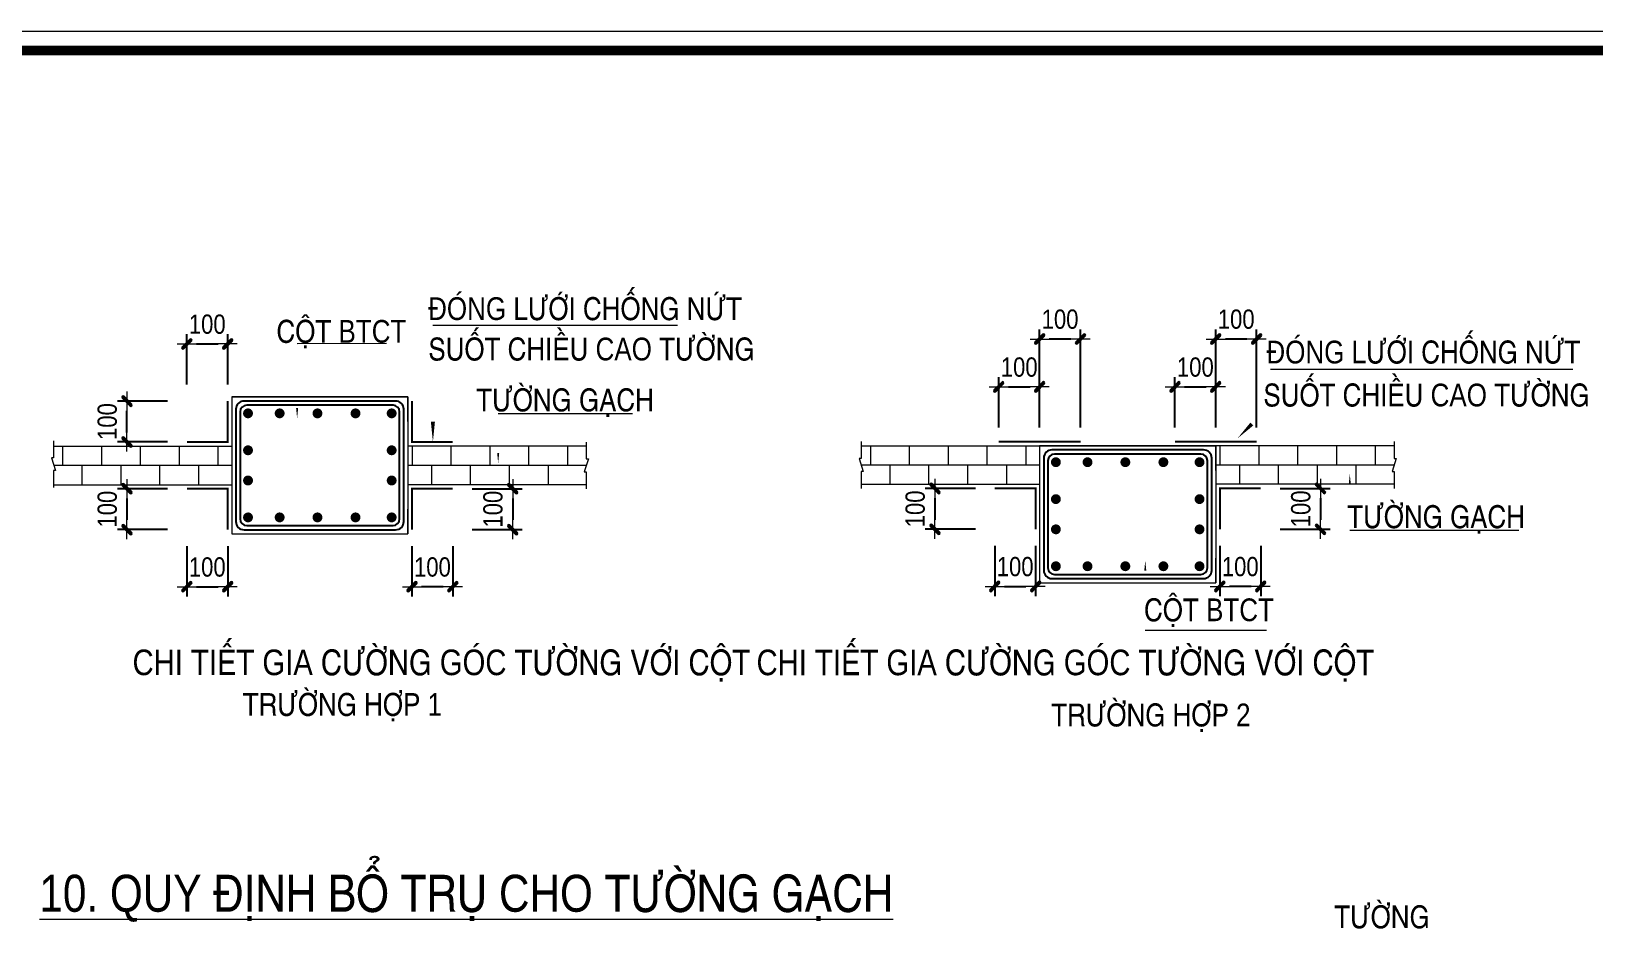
# Model space of a CAD drawing. Header units: millimetres. Extents: x -88960 to 836140, y 175458 to 320791.
# Drawn here: x 12290 to 28507, y 224016 to 233358 of the extents above; entities that cross this region are included whole.
import ezdxf
from ezdxf.enums import TextEntityAlignment as Align

# ---------------------------------------------------------------- set-up
doc = ezdxf.new("R2010")
doc.units = ezdxf.units.MM
doc.header["$LTSCALE"] = 1000
doc.layers.get('0').update_dxf_attribs({"linetype": 'CONTINUOUS'})
doc.layers.get('DEFPOINTS').update_dxf_attribs({"linetype": 'CONTINUOUS'})
for name, color, linetype, lineweight in [('Ap0314_Kh', 253, 'CONTINUOUS', 15), ('CDAI', 6, 'CONTINUOUS', 25), ('CHUNHO', 1, 'CONTINUOUS', 13), ('CHUTO', 51, 'CONTINUOUS', 15), ('CTHEP', 4, 'CONTINUOUS', 50), ('DBAO', 2, 'CONTINUOUS', 13), ('DGIONG', 4, 'CONTINUOUS', 13), ('HATCH', 253, 'CONTINUOUS', 5), ('KTH', 154, 'CONTINUOUS', 15), ('STICK', 1, 'CONTINUOUS', 9), ('TEXT', 1, 'CONTINUOUS', 15)]:
    doc.layers.add(name, color=color, linetype=linetype, lineweight=lineweight)
doc.styles.add('Star-HelCon', font='VHELVCN_0.TTF')
doc.styles.add('TTP-HelCon', font='VHELVCN_0.TTF')
doc.dimstyles.new('Star-100', dxfattribs={"dimscale": 100, "dimtxt": 2, "dimasz": 1, "dimexe": 1, "dimexo": 0.0625, "dimgap": 0.09, "dimtad": 0, "dimtoh": 1, "dimdec": 4, "dimrnd": 1, "dimdsep": 46, "dimtxsty": 'Star-HelCon', "dimblk": 'Stick', "dimcen": 0.09, "dimdle": 1.5, "dimclrd": 256, "dimclre": 256, "dimclrt": 7, "dimadec": 0, "dimazin": 0, "dimtfac": 1, "dimtdec": 4, "dimtix": 1, "dimtmove": 0, "dimatfit": 3, "dimfxl": 0.18, "dimtvp": 1, "dimtolj": 1, "dimtzin": 0, "dimarcsym": 2})

# ---------------------------------------------------------------- blocks, each defined once
blk = doc.blocks.new('Stick')
at = {"layer": 'STICK'}
h = blk.add_hatch(color=256, dxfattribs=at)
edge = h.paths.add_edge_path()
edge.add_line((0.3, 0.5), (-0.5, -0.3))
edge.add_arc((-0.4, -0.4), 0.141, 135, 315)
edge.add_line((-0.3, -0.5), (0.5, 0.3))
edge.add_arc((0.4, 0.4), 0.141, 315, 495)
blk.add_line((1, 0), (-1, 0), dxfattribs=at)
blk.add_lwpolyline([(0.3, 0.5), (-0.5, -0.3, 1), (-0.3, -0.5), (0.5, 0.3, 1), (0.3, 0.5, 1)], format="xyb", dxfattribs=at)
blk = doc.blocks.new('*D781')
at = {"layer": 'DEFPOINTS', "color": 0, "transparency": 16777216}
for p in [(16242, 228021), (16666, 228021), (16242, 227595)]:
    blk.add_point(p, dxfattribs=at)
at = {"layer": 'KTH', "lineweight": -2, "transparency": 16777216}
for p, q in [((16242, 228015), (16242, 227495)), ((16666, 228015), (16666, 227495)), ((16566, 227595), (16342, 227595))]:
    blk.add_line(p, q, dxfattribs=at)
at = {"layer": 'KTH', "lineweight": -2, "transparency": 16777216, "xscale": 100, "yscale": 100, "zscale": 100, "rotation": 180}
blk.add_blockref('Stick', (16242, 227595), dxfattribs=at)
at = {"layer": 'KTH', "lineweight": -2, "transparency": 16777216, "xscale": 100, "yscale": 100, "zscale": 100}
blk.add_blockref('Stick', (16666, 227595), dxfattribs=at)
at = {"layer": 'KTH', "color": 7, "transparency": 16777216, "insert": (16454, 227799), "char_height": 200, "attachment_point": 5, "style": 'Star-HelCon'}
blk.add_mtext('\\A1;100', dxfattribs=at)
blk = doc.blocks.new('*D782')
at = {"layer": 'DEFPOINTS', "color": 0, "transparency": 16777216}
for p in [(16861, 228612), (16861, 228188), (17287, 228188)]:
    blk.add_point(p, dxfattribs=at)
at = {"layer": 'KTH', "lineweight": -2, "transparency": 16777216}
for p, q in [((16867, 228612), (17387, 228612)), ((17287, 228512), (17287, 228288)), ((16867, 228188), (17387, 228188))]:
    blk.add_line(p, q, dxfattribs=at)
at = {"layer": 'KTH', "lineweight": -2, "transparency": 16777216, "xscale": 100, "yscale": 100, "zscale": 100}
for p, rotation in [((17287, 228612), 90), ((17287, 228188), 270)]:
    blk.add_blockref('Stick', p, dxfattribs=dict(at, rotation=rotation))
at = {"layer": 'KTH', "color": 7, "transparency": 16777216, "insert": (17083, 228400), "char_height": 200, "attachment_point": 5, "rotation": 90, "style": 'Star-HelCon'}
blk.add_mtext('\\A1;100', dxfattribs=at)
blk = doc.blocks.new('*D783')
at = {"layer": 'DEFPOINTS', "color": 0, "transparency": 16777216}
for p in [(13905, 228021), (14329, 228021), (14329, 227595)]:
    blk.add_point(p, dxfattribs=at)
at = {"layer": 'KTH', "lineweight": -2, "transparency": 16777216}
for p, q in [((13905, 228015), (13905, 227495)), ((14329, 228015), (14329, 227495)), ((14005, 227595), (14229, 227595))]:
    blk.add_line(p, q, dxfattribs=at)
at = {"layer": 'KTH', "lineweight": -2, "transparency": 16777216, "xscale": 100, "yscale": 100, "zscale": 100, "rotation": 180}
blk.add_blockref('Stick', (13905, 227595), dxfattribs=at)
at = {"layer": 'KTH', "lineweight": -2, "transparency": 16777216, "xscale": 100, "yscale": 100, "zscale": 100}
blk.add_blockref('Stick', (14329, 227595), dxfattribs=at)
at = {"layer": 'KTH', "color": 7, "transparency": 16777216, "insert": (14117, 227799), "char_height": 200, "attachment_point": 5, "style": 'Star-HelCon'}
blk.add_mtext('\\A1;100', dxfattribs=at)
blk = doc.blocks.new('*D784')
at = {"layer": 'DEFPOINTS', "color": 0, "transparency": 16777216}
for p in [(13711, 228612), (13284, 228188), (13711, 228188)]:
    blk.add_point(p, dxfattribs=at)
at = {"layer": 'KTH', "lineweight": -2, "transparency": 16777216}
for p, q in [((13704, 228612), (13184, 228612)), ((13284, 228512), (13284, 228288)), ((13704, 228188), (13184, 228188))]:
    blk.add_line(p, q, dxfattribs=at)
at = {"layer": 'KTH', "lineweight": -2, "transparency": 16777216, "xscale": 100, "yscale": 100, "zscale": 100}
for p, rotation in [((13284, 228612), 90), ((13284, 228188), 270)]:
    blk.add_blockref('Stick', p, dxfattribs=dict(at, rotation=rotation))
at = {"layer": 'KTH', "color": 7, "transparency": 16777216, "insert": (13080, 228400), "char_height": 200, "attachment_point": 5, "rotation": 90, "style": 'Star-HelCon'}
blk.add_mtext('\\A1;100', dxfattribs=at)
blk = doc.blocks.new('*D785')
at = {"layer": 'DEFPOINTS', "color": 0, "transparency": 16777216}
for p in [(14329, 230114), (13905, 229688), (14329, 229688)]:
    blk.add_point(p, dxfattribs=at)
at = {"layer": 'KTH', "lineweight": -2, "transparency": 16777216}
for p, q in [((13905, 229694), (13905, 230214)), ((14005, 230114), (14229, 230114)), ((14329, 229694), (14329, 230214))]:
    blk.add_line(p, q, dxfattribs=at)
at = {"layer": 'KTH', "lineweight": -2, "transparency": 16777216, "xscale": 100, "yscale": 100, "zscale": 100, "rotation": 180}
blk.add_blockref('Stick', (13905, 230114), dxfattribs=at)
at = {"layer": 'KTH', "lineweight": -2, "transparency": 16777216, "xscale": 100, "yscale": 100, "zscale": 100}
blk.add_blockref('Stick', (14329, 230114), dxfattribs=at)
at = {"layer": 'KTH', "color": 7, "transparency": 16777216, "insert": (14117, 230318), "char_height": 200, "attachment_point": 5, "style": 'Star-HelCon'}
blk.add_mtext('\\A1;100', dxfattribs=at)
blk = doc.blocks.new('*D786')
at = {"layer": 'DEFPOINTS', "color": 0, "transparency": 16777216}
for p in [(13284, 229521), (13711, 229521), (13711, 229097)]:
    blk.add_point(p, dxfattribs=at)
at = {"layer": 'KTH', "lineweight": -2, "transparency": 16777216}
for p, q in [((13704, 229521), (13184, 229521)), ((13284, 229197), (13284, 229421)), ((13704, 229097), (13184, 229097))]:
    blk.add_line(p, q, dxfattribs=at)
at = {"layer": 'KTH', "lineweight": -2, "transparency": 16777216, "xscale": 100, "yscale": 100, "zscale": 100}
for p, rotation in [((13284, 229521), 90), ((13284, 229097), 270)]:
    blk.add_blockref('Stick', p, dxfattribs=dict(at, rotation=rotation))
at = {"layer": 'KTH', "color": 7, "transparency": 16777216, "insert": (13080, 229309), "char_height": 200, "attachment_point": 5, "rotation": 90, "style": 'Star-HelCon'}
blk.add_mtext('\\A1;100', dxfattribs=at)
blk = doc.blocks.new('*D787')
at = {"layer": 'DEFPOINTS', "color": 0, "transparency": 16777216}
for p in [(24584, 230165), (24584, 229243), (25008, 229243)]:
    blk.add_point(p, dxfattribs=at)
at = {"layer": 'KTH', "lineweight": -2, "transparency": 16777216}
for p, q in [((24584, 229249), (24584, 230265)), ((24908, 230165), (24684, 230165)), ((25008, 229249), (25008, 230265))]:
    blk.add_line(p, q, dxfattribs=at)
at = {"layer": 'KTH', "lineweight": -2, "transparency": 16777216, "xscale": 100, "yscale": 100, "zscale": 100, "rotation": 180}
blk.add_blockref('Stick', (24584, 230165), dxfattribs=at)
at = {"layer": 'KTH', "lineweight": -2, "transparency": 16777216, "xscale": 100, "yscale": 100, "zscale": 100}
blk.add_blockref('Stick', (25008, 230165), dxfattribs=at)
at = {"layer": 'KTH', "color": 7, "transparency": 16777216, "insert": (24796, 230370), "char_height": 200, "attachment_point": 5, "style": 'Star-HelCon'}
blk.add_mtext('\\A1;100', dxfattribs=at)
blk = doc.blocks.new('*D788')
at = {"layer": 'DEFPOINTS', "color": 0, "transparency": 16777216}
for p in [(24584, 229669), (24160, 229243), (24584, 229243)]:
    blk.add_point(p, dxfattribs=at)
at = {"layer": 'KTH', "lineweight": -2, "transparency": 16777216}
for p, q in [((24160, 229249), (24160, 229769)), ((24260, 229669), (24484, 229669)), ((24584, 229249), (24584, 229769))]:
    blk.add_line(p, q, dxfattribs=at)
at = {"layer": 'KTH', "lineweight": -2, "transparency": 16777216, "xscale": 100, "yscale": 100, "zscale": 100, "rotation": 180}
blk.add_blockref('Stick', (24160, 229669), dxfattribs=at)
at = {"layer": 'KTH', "lineweight": -2, "transparency": 16777216, "xscale": 100, "yscale": 100, "zscale": 100}
blk.add_blockref('Stick', (24584, 229669), dxfattribs=at)
at = {"layer": 'KTH', "color": 7, "transparency": 16777216, "insert": (24372, 229873), "char_height": 200, "attachment_point": 5, "style": 'Star-HelCon'}
blk.add_mtext('\\A1;100', dxfattribs=at)
blk = doc.blocks.new('*D789')
at = {"layer": 'DEFPOINTS', "color": 0, "transparency": 16777216}
for p in [(22756, 230165), (22756, 229243), (23180, 229243)]:
    blk.add_point(p, dxfattribs=at)
at = {"layer": 'KTH', "lineweight": -2, "transparency": 16777216}
for p, q in [((22756, 229249), (22756, 230265)), ((23080, 230165), (22856, 230165)), ((23180, 229249), (23180, 230265))]:
    blk.add_line(p, q, dxfattribs=at)
at = {"layer": 'KTH', "lineweight": -2, "transparency": 16777216, "xscale": 100, "yscale": 100, "zscale": 100, "rotation": 180}
blk.add_blockref('Stick', (22756, 230165), dxfattribs=at)
at = {"layer": 'KTH', "lineweight": -2, "transparency": 16777216, "xscale": 100, "yscale": 100, "zscale": 100}
blk.add_blockref('Stick', (23180, 230165), dxfattribs=at)
at = {"layer": 'KTH', "color": 7, "transparency": 16777216, "insert": (22968, 230370), "char_height": 200, "attachment_point": 5, "style": 'Star-HelCon'}
blk.add_mtext('\\A1;100', dxfattribs=at)
blk = doc.blocks.new('*D790')
at = {"layer": 'DEFPOINTS', "color": 0, "transparency": 16777216}
for p in [(22756, 229669), (22332, 229243), (22756, 229243)]:
    blk.add_point(p, dxfattribs=at)
at = {"layer": 'KTH', "lineweight": -2, "transparency": 16777216}
for p, q in [((22332, 229249), (22332, 229769)), ((22432, 229669), (22656, 229669)), ((22756, 229249), (22756, 229769))]:
    blk.add_line(p, q, dxfattribs=at)
at = {"layer": 'KTH', "lineweight": -2, "transparency": 16777216, "xscale": 100, "yscale": 100, "zscale": 100, "rotation": 180}
blk.add_blockref('Stick', (22332, 229669), dxfattribs=at)
at = {"layer": 'KTH', "lineweight": -2, "transparency": 16777216, "xscale": 100, "yscale": 100, "zscale": 100}
blk.add_blockref('Stick', (22756, 229669), dxfattribs=at)
at = {"layer": 'KTH', "color": 7, "transparency": 16777216, "insert": (22544, 229873), "char_height": 200, "attachment_point": 5, "style": 'Star-HelCon'}
blk.add_mtext('\\A1;100', dxfattribs=at)
blk = doc.blocks.new('*D791')
at = {"layer": 'DEFPOINTS', "color": 0, "transparency": 16777216}
for p in [(24626, 228025), (25050, 228025), (24626, 227598)]:
    blk.add_point(p, dxfattribs=at)
at = {"layer": 'KTH', "lineweight": -2, "transparency": 16777216}
for p, q in [((24626, 228018), (24626, 227498)), ((25050, 228018), (25050, 227498)), ((24950, 227598), (24726, 227598))]:
    blk.add_line(p, q, dxfattribs=at)
at = {"layer": 'KTH', "lineweight": -2, "transparency": 16777216, "xscale": 100, "yscale": 100, "zscale": 100, "rotation": 180}
blk.add_blockref('Stick', (24626, 227598), dxfattribs=at)
at = {"layer": 'KTH', "lineweight": -2, "transparency": 16777216, "xscale": 100, "yscale": 100, "zscale": 100}
blk.add_blockref('Stick', (25050, 227598), dxfattribs=at)
at = {"layer": 'KTH', "color": 7, "transparency": 16777216, "insert": (24838, 227803), "char_height": 200, "attachment_point": 5, "style": 'Star-HelCon'}
blk.add_mtext('\\A1;100', dxfattribs=at)
blk = doc.blocks.new('*D792')
at = {"layer": 'DEFPOINTS', "color": 0, "transparency": 16777216}
for p in [(25245, 228615), (25245, 228191), (25671, 228191)]:
    blk.add_point(p, dxfattribs=at)
at = {"layer": 'KTH', "lineweight": -2, "transparency": 16777216}
for p, q in [((25251, 228615), (25771, 228615)), ((25671, 228515), (25671, 228291)), ((25251, 228191), (25771, 228191))]:
    blk.add_line(p, q, dxfattribs=at)
at = {"layer": 'KTH', "lineweight": -2, "transparency": 16777216, "xscale": 100, "yscale": 100, "zscale": 100}
for p, rotation in [((25671, 228615), 90), ((25671, 228191), 270)]:
    blk.add_blockref('Stick', p, dxfattribs=dict(at, rotation=rotation))
at = {"layer": 'KTH', "color": 7, "transparency": 16777216, "insert": (25467, 228403), "char_height": 200, "attachment_point": 5, "rotation": 90, "style": 'Star-HelCon'}
blk.add_mtext('\\A1;100', dxfattribs=at)
blk = doc.blocks.new('*D793')
at = {"layer": 'DEFPOINTS', "color": 0, "transparency": 16777216}
for p in [(22290, 228025), (22714, 228025), (22714, 227598)]:
    blk.add_point(p, dxfattribs=at)
at = {"layer": 'KTH', "lineweight": -2, "transparency": 16777216}
for p, q in [((22290, 228018), (22290, 227498)), ((22714, 228018), (22714, 227498)), ((22390, 227598), (22614, 227598))]:
    blk.add_line(p, q, dxfattribs=at)
at = {"layer": 'KTH', "lineweight": -2, "transparency": 16777216, "xscale": 100, "yscale": 100, "zscale": 100, "rotation": 180}
blk.add_blockref('Stick', (22290, 227598), dxfattribs=at)
at = {"layer": 'KTH', "lineweight": -2, "transparency": 16777216, "xscale": 100, "yscale": 100, "zscale": 100}
blk.add_blockref('Stick', (22714, 227598), dxfattribs=at)
at = {"layer": 'KTH', "color": 7, "transparency": 16777216, "insert": (22502, 227803), "char_height": 200, "attachment_point": 5, "style": 'Star-HelCon'}
blk.add_mtext('\\A1;100', dxfattribs=at)
blk = doc.blocks.new('*D794')
at = {"layer": 'DEFPOINTS', "color": 0, "transparency": 16777216}
for p in [(22095, 228615), (21669, 228191), (22095, 228191)]:
    blk.add_point(p, dxfattribs=at)
at = {"layer": 'KTH', "lineweight": -2, "transparency": 16777216}
for p, q in [((22089, 228615), (21569, 228615)), ((21669, 228515), (21669, 228291)), ((22089, 228191), (21569, 228191))]:
    blk.add_line(p, q, dxfattribs=at)
at = {"layer": 'KTH', "lineweight": -2, "transparency": 16777216, "xscale": 100, "yscale": 100, "zscale": 100}
for p, rotation in [((21669, 228615), 90), ((21669, 228191), 270)]:
    blk.add_blockref('Stick', p, dxfattribs=dict(at, rotation=rotation))
at = {"layer": 'KTH', "color": 7, "transparency": 16777216, "insert": (21465, 228403), "char_height": 200, "attachment_point": 5, "rotation": 90, "style": 'Star-HelCon'}
blk.add_mtext('\\A1;100', dxfattribs=at)
blk = doc.blocks.new('CHG_XX_Khung ten')
blk.add_lwpolyline([(15, 579), (826, 579), (826, 15), (15, 15)], close=True)
at = {"color": 4, "linetype": 'Continuous', "const_width": 1}
blk.add_lwpolyline([(17, 577), (824, 577), (824, 17), (17, 17)], close=True, dxfattribs=at)

msp = doc.modelspace()

# ---------------------------------------------------------------- hatches: boundary and pattern name
at = {"layer": 'HATCH'}
h = msp.add_hatch(dxfattribs=at)
h.set_pattern_fill('BRICK', color=256, scale=806.1624, style=0)
h.set_pattern_definition([(0, (-27286.68, 232079.9), (0, 201.5406), []), (90, (-27286.68, 232079.9), (-403.0812, 2e-14), [201.5406, -201.5406]), (90, (-27085.14, 232079.9), (-403.0812, 2e-14), [-201.5406, 201.5406])])
h.paths.add_polyline_path([(16199.49676, 229054.42054), (16199.49676, 228654.22315), (18050.97212, 228654.22315), (18050.97212, 228787.62228), (18029.75732, 228787.62228), (18072.18692, 228921.02141), (18050.97212, 228921.02141), (18050.97212, 229054.42054)])
h.paths.add_polyline_path([(14371.72937, 229054.42054), (12520.25401, 229054.42054), (12520.25401, 228921.02141), (12499.03921, 228921.02141), (12541.46881, 228787.62228), (12520.25401, 228787.62228), (12520.25401, 228654.22315), (14371.72937, 228654.22315)])
h = msp.add_hatch(dxfattribs=at)
h.set_pattern_fill('BRICK', color=256, scale=806.1624, style=0)
h.set_pattern_definition([(0, (-18902.12, 232083.49), (0, 201.5406), []), (90, (-18902.12, 232083.5), (-403.0812, 2e-14), [201.5406, -201.5406]), (90, (-18700.6, 232083.5), (-403.0812, 2e-14), [-201.5406, 201.5406])])
h.paths.add_polyline_path([(24584.04784, 229058.00085), (24584.04784, 228657.80345), (26435.5232, 228657.80345), (26435.5232, 228791.20259), (26414.3084, 228791.20259), (26456.738, 228924.60172), (26435.5232, 228924.60172), (26435.5232, 229058.00085)])
h.paths.add_polyline_path([(22756.28046, 229058.00085), (20904.8051, 229058.00085), (20904.8051, 228924.60172), (20883.5903, 228924.60172), (20926.0199, 228791.20259), (20904.8051, 228791.20259), (20904.8051, 228657.80345), (22756.28046, 228657.80345)])

# ---------------------------------------------------------------- linework, layer by layer
at = {"layer": 'CDAI'}
for p, q in [((16071.62658, 229522.1151), (14499.59954, 229522.1151)), ((16044.92285, 229478.36201), (14526.30328, 229478.36201)), ((14414.35276, 229436.86832), (14414.35276, 228271.77538)), ((14458.10585, 229410.16458), (14458.10585, 228298.47911)), ((16113.12028, 228298.47911), (16113.12028, 229410.16458)), ((16156.87337, 228271.77538), (16156.87337, 229436.86832)), ((24456.17767, 229015.37745), (22884.15063, 229015.37745)), ((22798.90385, 228930.13067), (22798.90385, 227765.03773)), ((22842.65694, 228903.42694), (22842.65694, 227791.74146)), ((24429.47394, 228971.62436), (22910.85436, 228971.62436)), ((24497.67136, 227791.74146), (24497.67136, 228903.42694)), ((24541.42445, 227765.03773), (24541.42445, 228930.13067)), ((14499.59954, 228186.52859), (16071.62658, 228186.52859)), ((14526.30328, 228230.28168), (16044.92285, 228230.28168)), ((22884.15063, 227679.79095), (24456.17767, 227679.79095)), ((22910.85436, 227723.54404), (24429.47394, 227723.54404))]:
    msp.add_line(p, q, dxfattribs=at)
for centre, radius, start, end in [((14499.59954, 229436.86832), 85.24678, 90, 180), ((14526.30328, 229410.16458), 68.19743, 90, 180), ((16044.92285, 229410.16458), 68.19743, 0, 90), ((16071.62658, 229436.86832), 85.24678, 0, 90), ((22884.15063, 228930.13067), 85.24678, 90, 180), ((24456.17767, 228930.13067), 85.24678, 0, 90), ((22910.85436, 228903.42694), 68.19743, 90, 180), ((24429.47394, 228903.42694), 68.19743, 0, 90), ((14499.59954, 228271.77538), 85.24678, 180, 270), ((14526.30328, 228298.47911), 68.19743, 180, 270), ((16044.92285, 228298.47911), 68.19743, 270, 0), ((16071.62658, 228271.77538), 85.24678, 270, 0), ((22884.15063, 227765.03773), 85.24678, 180, 270), ((22910.85436, 227791.74146), 68.19743, 180, 270), ((24429.47394, 227791.74146), 68.19743, 270, 0), ((24456.17767, 227765.03773), 85.24678, 270, 0)]:
    msp.add_arc(centre, radius, start, end, dxfattribs=at)
at = {"layer": 'CHUNHO'}
msp.add_line((25151.27205, 229854.16463), (28288.56312, 229854.16463), dxfattribs=at)
at = {"layer": 'CTHEP', "const_width": 21.2148}
for points in [[(14329.29977, 229520.72412), (14329.29977, 229096.85014), (13905.42579, 229096.85014)], [(16241.92636, 229520.72412), (16241.92636, 229096.85014), (16665.80034, 229096.85014)], [(22332.40648, 229100.43045), (23180.15443, 229100.43045)], [(24160.17387, 229100.43045), (25007.92182, 229100.43045)], [(14329.29977, 228187.91957), (14329.29977, 228611.79355), (13905.42579, 228611.79355)], [(16241.92636, 228187.91957), (16241.92636, 228611.79355), (16665.80034, 228611.79355)], [(22713.85086, 228191.49988), (22713.85086, 228615.37385), (22289.97688, 228615.37385)], [(24626.47744, 228191.49988), (24626.47744, 228615.37385), (25050.35142, 228615.37385)]]:
    msp.add_lwpolyline(points, dxfattribs=at)
at = {"layer": 'CTHEP', "const_width": 51.14807}
for points in [[(14565.72568, 229393.98675, 1), (14514.57761, 229393.98675, 1)], [(14894.1337, 229393.98675, 1), (14842.98563, 229393.98675, 1)], [(15235.32767, 229393.98675, -1), (15286.47574, 229393.98675, -1)], [(15630.29207, 229393.98675, -1), (15681.44014, 229393.98675, -1)], [(16005.50045, 229393.98675, -1), (16056.64852, 229393.98675, -1)], [(14565.72568, 229011.09375, 1), (14514.57761, 229011.09375, 1)], [(16005.50045, 229011.09375, -1), (16056.64852, 229011.09375, -1)], [(22950.27676, 228887.24911, 1), (22899.12869, 228887.24911, 1)], [(23278.68479, 228887.24911, 1), (23227.53672, 228887.24911, 1)], [(23619.87876, 228887.24911, -1), (23671.02682, 228887.24911, -1)], [(24014.84316, 228887.24911, -1), (24065.99123, 228887.24911, -1)], [(24390.05154, 228887.24911, -1), (24441.19961, 228887.24911, -1)], [(14565.72568, 228697.54995, -1), (14514.57761, 228697.54995, -1)], [(16005.50045, 228697.54995, 1), (16056.64852, 228697.54995, 1)], [(22950.27676, 228504.3561, 1), (22899.12869, 228504.3561, 1)], [(24390.05154, 228504.3561, -1), (24441.19961, 228504.3561, -1)], [(14565.72568, 228314.65694, -1), (14514.57761, 228314.65694, -1)], [(14894.1337, 228314.65694, -1), (14842.98563, 228314.65694, -1)], [(15235.32767, 228314.65694, 1), (15286.47574, 228314.65694, 1)], [(15630.29207, 228314.65694, 1), (15681.44014, 228314.65694, 1)], [(16005.50045, 228314.65694, 1), (16056.64852, 228314.65694, 1)], [(22950.27676, 228190.8123, -1), (22899.12869, 228190.8123, -1)], [(24390.05154, 228190.8123, 1), (24441.19961, 228190.8123, 1)], [(22950.27676, 227807.9193, -1), (22899.12869, 227807.9193, -1)], [(23278.68479, 227807.9193, -1), (23227.53672, 227807.9193, -1)], [(23619.87876, 227807.9193, 1), (23671.02682, 227807.9193, 1)], [(24014.84316, 227807.9193, 1), (24065.99123, 227807.9193, 1)], [(24390.05154, 227807.9193, 1), (24441.19961, 227807.9193, 1)]]:
    msp.add_lwpolyline(points, format="xyb", close=True, dxfattribs=at)
at = {"layer": 'DBAO'}
for p, q in [((14371.72937, 229564.73849), (14371.72937, 228143.9052)), ((14371.72937, 229564.73849), (16199.49676, 229564.73849)), ((16199.49676, 229564.73849), (16199.49676, 228143.9052)), ((12520.25401, 229054.42054), (14371.72937, 229054.42054)), ((18050.97212, 229054.42054), (16199.49676, 229054.42054)), ((20904.8051, 229058.00085), (22756.28046, 229058.00085)), ((22756.28046, 229058.00085), (22756.28046, 227637.16756)), ((22756.28046, 229058.00085), (24584.04784, 229058.00085)), ((26435.5232, 229058.00085), (24584.04784, 229058.00085)), ((24584.04784, 229058.00085), (24584.04784, 227637.16756)), ((12520.25401, 228654.22315), (14371.72937, 228654.22315)), ((18050.97212, 228654.22315), (16199.49676, 228654.22315)), ((20904.8051, 228657.80345), (22756.28046, 228657.80345)), ((26435.5232, 228657.80345), (24584.04784, 228657.80345)), ((14371.72937, 228143.9052), (16199.49676, 228143.9052)), ((22756.28046, 227637.16756), (24584.04784, 227637.16756))]:
    msp.add_line(p, q, dxfattribs=at)
for points in [[(16199.49676, 229308.99814), (16199.49676, 229564.73849), (14371.72937, 229564.73849), (14371.72937, 229308.99814)], [(12520.25401, 229110.16007), (12520.25401, 228934.33134), (12499.03921, 228934.33134), (12541.46881, 228800.93221), (12520.25401, 228800.93221), (12520.25401, 228625.10348)], [(18050.97212, 229096.85014), (18050.97212, 228921.02141), (18072.18692, 228921.02141), (18029.75732, 228787.62228), (18050.97212, 228787.62228), (18050.97212, 228611.79355)], [(20904.8051, 229100.43045), (20904.8051, 228924.60172), (20883.5903, 228924.60172), (20926.0199, 228791.20259), (20904.8051, 228791.20259), (20904.8051, 228615.37385)], [(24584.04784, 228802.2605), (24584.04784, 229058.00085), (22756.28046, 229058.00085), (22756.28046, 228802.2605)], [(26435.5232, 229100.43045), (26435.5232, 228924.60172), (26456.738, 228924.60172), (26414.3084, 228791.20259), (26435.5232, 228791.20259), (26435.5232, 228615.37385)], [(14371.72937, 228399.64555), (14371.72937, 228143.9052)], [(16199.49676, 228143.9052), (16199.49676, 228399.64555)], [(22756.28046, 227892.90791), (22756.28046, 227637.16756)], [(24584.04784, 227637.16756), (24584.04784, 227892.90791)]]:
    msp.add_lwpolyline(points, dxfattribs=at)
at = {"layer": 'DGIONG', "linetype": 'ByBlock'}
for p, q in [((18996.16034, 230305.42327), (16459.00981, 230305.42327)), ((15978.16784, 230118.9107), (15049.95788, 230115.50396)), ((18529.61389, 229389.71268), (17136.63556, 229389.71268)), ((27730.61992, 228177.95309), (25974.97373, 228177.95309)), ((25110.63868, 227142.82133), (23852.3846, 227142.82133))]:
    msp.add_line(p, q, dxfattribs=at)
at = {"layer": 'DGIONG'}
for points in [[(16459.00981, 230305.42327, 0, 0, 0), (16459.00981, 229096.85014, 0, 42.4296, 0), (16459.00981, 229308.99814, 42.4296, 42.4296, 0)], [(15049.95788, 230115.50396, 0, 0, 0), (15049.95788, 229343.23761, 0, 21.2148, 0), (15049.95788, 229449.31161, 21.2148, 21.2148, 0)], [(25151.27205, 229854.16463, 0, 0, 0), (24808.86337, 229133.86761, 0, 42.4296, 0), (24958.87466, 229283.8789, 42.4296, 42.4296, 0)], [(17136.63556, 229389.71268, 0, 0, 0), (17136.63556, 228877.39182, 0, 21.2148, 0), (17136.63556, 228983.46582, 21.2148, 21.2148, 0)], [(25974.97373, 228177.95309, 0, 0, 0), (25974.97373, 228766.73192, 0, 21.2148, 0), (25974.97373, 228660.65792, 21.2148, 21.2148, 0)], [(23852.3846, 227142.82133, 0, 0, 0), (23852.3846, 227867.89111, 0, 21.2148, 0), (23852.3846, 227761.81711, 21.2148, 21.2148, 0)]]:
    msp.add_lwpolyline(points, format="xyseb", dxfattribs=at)

# ---------------------------------------------------------------- texts
at = {"layer": 'CHUNHO', "style": 'TTP-HelCon'}
for s, p in [('ÑOÙNG LÖÔÙI CHOÁNG NÖÙT', (18037.58814, 230530.56293)), ('COÄT BTCT', (15509.96714, 230245.41131)), ('SUOÁT CHIEÀU CAO TÖÔØNG', (18105.4224, 230111.49973)), ('ÑOÙNG LÖÔÙI CHOÁNG NÖÙT', (26737.81715, 230080.17935)), ('SUOÁT CHIEÀU CAO TÖÔØNG', (26771.89297, 229634.45722)), ('TÖÔØNG GAÏCH', (17830.6481, 229534.19485)), ('TÖÔØNG GAÏCH', (26871.25432, 228322.43526)), ('COÄT BTCT', (24513.82072, 227356.35537))]:
    msp.add_text(s, height=235.72, dxfattribs=at).set_placement(p, align=Align.MIDDLE)
at = {"layer": 'CHUNHO', "style": 'Star-HelCon'}
for s, p in [('TRÖÔØNG HÔÏP 1', (15519.16699, 226256.54887)), ('TRÖÔØNG HÔÏP 2', (23910.21403, 226147.77319)), ('TÖÔØNG', (26308.95339, 224053.39565))]:
    msp.add_text(s, height=235.72, dxfattribs=at).set_placement(p, align=Align.CENTER)
at = {"layer": 'CHUTO', "style": 'Star-HelCon'}
for p in [(16546.61154, 226678.14896), (23022.72823, 226677.64772)]:
    msp.add_text('CHI TIEÁT GIA CÖÔØNG GOÙC TÖÔØNG VÔÙI COÄT', height=265.185, dxfattribs=at).set_placement(p, align=Align.CENTER)
at = {"layer": 'TEXT', "color": 2, "style": 'TTP-HelCon'}
msp.add_text('%%U10. QUY ÑÒNH BOÅ TRUÏ CHO TÖÔØNG GAÏCH', height=383.045, dxfattribs=at).set_placement((12374.84055, 224224.02405))

# ---------------------------------------------------------------- dimensions: what is measured, and where the dimension line sits
at = {"layer": 'KTH'}
for base, p1, p2, angle, picture, middle in [((14329.29977, 230113.77742), (13905.42579, 229687.54351), (14329.29977, 229687.54351), 180, '*D785', (14117.36278, 230318.04409)), ((22756.28046, 229668.7784), (22332.40648, 229242.54448), (22756.28046, 229242.54448), 180, '*D790', (22544.34347, 229873.04506)), ((24584.04784, 229668.7784), (24160.17387, 229242.54448), (24584.04784, 229242.54448), 180, '*D788', (24372.11086, 229873.04506)), ((13284.35676, 229520.72412), (13710.59067, 229096.85014), (13710.59067, 229520.72412), 270, '*D786', (13080.09009, 229308.78713)), ((13284.35676, 228187.91957), (13710.59067, 228611.79355), (13710.59067, 228187.91957), 90, '*D784', (13080.09009, 228399.85656)), ((17286.86937, 228187.91957), (16860.63545, 228611.79355), (16860.63545, 228187.91957), 90, '*D782', (17082.6027, 228399.85656)), ((21668.90784, 228191.49988), (22095.14176, 228615.37385), (22095.14176, 228191.49988), 90, '*D794', (21464.64118, 228403.43687)), ((25671.42046, 228191.49988), (25245.18654, 228615.37385), (25245.18654, 228191.49988), 90, '*D792', (25467.15379, 228403.43687)), ((14329.29977, 227594.86627), (13905.42579, 228021.10019), (14329.29977, 228021.10019), 180, '*D783', (14117.36278, 227799.13294)), ((22713.85086, 227598.44657), (22289.97688, 228024.68049), (22713.85086, 228024.68049), 180, '*D793', (22501.91387, 227802.71324))]:
    dim = msp.add_linear_dim(base=base, p1=p1, p2=p2, angle=angle, text='100', dimstyle='Star-100', dxfattribs=at)
    dim.commit()
    dim.dimension.update_dxf_attribs({"geometry": picture, "text_midpoint": middle})
for base, p1, p2, picture, middle in [((22756.28046, 230165.3492), (23180.15443, 229242.54448), (22756.28046, 229242.54448), '*D789', (22968.21744, 230369.61586)), ((16241.92636, 227594.86627), (16665.80034, 228021.10019), (16241.92636, 228021.10019), '*D781', (16453.86335, 227799.13294)), ((24626.47744, 227598.44657), (25050.35142, 228024.68049), (24626.47744, 228024.68049), '*D791', (24838.41443, 227802.71324))]:
    dim = msp.add_linear_dim(base=base, p1=p1, p2=p2, text='100', dimstyle='Star-100', dxfattribs=at)
    dim.commit()
    dim.dimension.update_dxf_attribs({"geometry": picture, "text_midpoint": middle})
dim = msp.add_linear_dim(base=(24584.04784, 230165.3492), p1=(25007.92182, 229242.54448), p2=(24584.04784, 229242.54448), text='100', dimstyle='Star-100', dxfattribs=at)
dim.commit()
dim.dimension.update_dxf_attribs({"geometry": '*D787', "text_midpoint": (24795.98483, 230165.3492), "dimtype": 160})

# ---------------------------------------------------------------- next in the draw order: block references
at = {"layer": 'Ap0314_Kh', "xscale": 100, "yscale": 100, "zscale": 100}
msp.add_blockref('CHG_XX_Khung ten', (-4859.84276, 175457.91904), dxfattribs=at)

doc.saveas('drawing.dxf')
